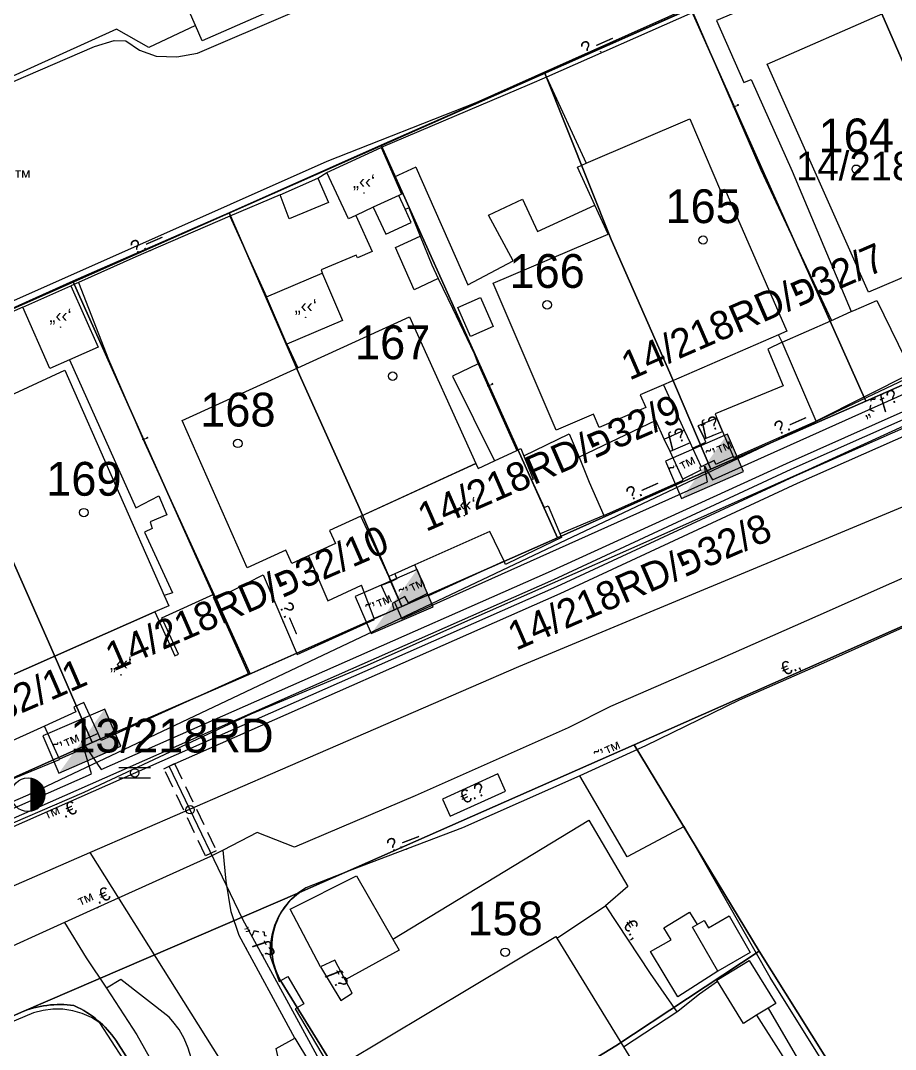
# Model space of a CAD drawing. Header units: metres. Extents: x 218299 to 220222, y 572714 to 574340.
# Drawn here: x 219207.7 to 219259.5, y 573411.5 to 573472.4 of the extents above; entities that cross this region are included whole.
import ezdxf
from ezdxf.enums import TextEntityAlignment as Align

# ---------------------------------------------------------------- set-up
doc = ezdxf.new("R2010")
doc.units = ezdxf.units.M
doc.header["$MEASUREMENT"] = 0
doc.linetypes.add('DASH15', pattern=[1.5, 1, -0.5])
for name, color, linetype in [('1602', 44, 'Continuous'), ('1603', 44, 'Continuous'), ('6011', 10, 'Continuous'), ('6091', 102, 'CABLEUNDEXIST03'), ('6151', 102, 'CABLEUNDEXIST03'), ('6241', 7, 'Continuous'), ('6261', 7, 'Continuous'), ('6351', 7, 'Continuous'), ('6701', 7, 'DASH15'), ('68152', 7, 'Continuous'), ('6916', 7, 'Continuous'), ('A_POINTS', 2, 'Continuous'), ('M2200', 253, 'Continuous'), ('M2207', 253, 'Continuous'), ('M2211', 253, 'Continuous'), ('M2220', 253, 'Continuous'), ('M2401', 7, 'Continuous'), ('M2404', 7, 'Continuous'), ('M2407', 253, 'Continuous'), ('M2408', 253, 'Continuous'), ('M2412', 253, 'Continuous'), ('M2420', 253, 'Continuous'), ('M2601', 253, 'Continuous'), ('M2602', 253, 'Continuous'), ('M2605', 253, 'Continuous'), ('M2612', 253, 'Continuous'), ('M2802', 253, 'Continuous')]:
    doc.layers.add(name, color=color, linetype=linetype)
doc.styles.add('HEBTXT', font='HEBTXT')
doc.styles.add('MAVAT_HEBTXT', font='HEBTXT')
doc.linetypes.add('CABLEUNDEXIST03', pattern='A,3.5,[222,elecad.shx,S=0.01,R=0,X=0,Y=0],1.5', length=5)

# ---------------------------------------------------------------- blocks, each defined once
blk = doc.blocks.new('6261')
blk.add_lwpolyline([(-2, -1.2), (2, -1.2), (2, 1.2), (-2, 1.2)], close=True)
at = {"color": 0}
blk.add_solid([(2, 1.2), (-2, -1.2), (2, -1.2)], dxfattribs=at)
at = {"color": 0, "style": 'HEBTXT'}
blk.add_attdef('PIL_NAME', (2.689, 2.418), '', height=1.7, dxfattribs=at)
at = {"style": 'HEBTXT'}
blk.add_attdef('CAMUT_MONIM', (2.489, 0.218), '', height=1.7, dxfattribs=at)
at = {"color": 0, "style": 'HEBTXT', "flags": 1}
for tag, p in [('TYPE', (2.585, -1.773)), ('MAP_TYPE', (2.689, -3.782))]:
    blk.add_attdef(tag, p, '', height=1.7, dxfattribs=at)
blk = doc.blocks.new('68152')
at = {"color": 0}
for p, q in [((0.9375, 0.3125), (-0.9375, 0.3125)), ((0.9375, -0.3125), (-0.9375, -0.3125))]:
    blk.add_line(p, q, dxfattribs=at)
at = {"layer": 'A_POINTS'}
blk.add_circle((0, 0), 0.25, dxfattribs=at)
blk = doc.blocks.new('6351')
at = {"color": 0}
for p, q in [((0.188, -0.982), (0.188, 0.982)), ((0.219, -0.976), (0.219, 0.976)), ((0.25, -0.968), (0.25, 0.968)), ((0.281, -0.96), (0.281, 0.96)), ((0.312, -0.95), (0.312, 0.95)), ((0.344, -0.939), (0.344, 0.939)), ((0.375, -0.927), (0.375, 0.927)), ((0.406, -0.914), (0.406, 0.914)), ((0.438, -0.899), (0.438, 0.899)), ((0.469, -0.883), (0.469, 0.883)), ((0.5, -0.866), (0.5, 0.866)), ((0.531, -0.847), (0.531, 0.847)), ((0.562, -0.827), (0.562, 0.827)), ((0.594, -0.805), (0.594, 0.805)), ((0.625, -0.781), (0.625, 0.781)), ((0.656, -0.755), (0.656, 0.755)), ((0.688, -0.726), (0.688, 0.726)), ((0.719, -0.695), (0.719, 0.695)), ((0.75, -0.661), (0.75, 0.661)), ((0.781, -0.624), (0.781, 0.624)), ((0.812, -0.583), (0.812, 0.583)), ((0.844, -0.537), (0.844, 0.537)), ((0.875, -0.484), (0.875, 0.484)), ((0.906, -0.423), (0.906, 0.423)), ((0.938, -0.348), (0.938, 0.348)), ((0.969, -0.248), (0.969, 0.248))]:
    blk.add_line(p, q, dxfattribs=at)
blk.add_circle((0, 0), 1, dxfattribs=at)
at = {"color": 0, "style": 'HEBTXT'}
blk.add_attdef('POLE_NUM', (2, 2), '', height=2, dxfattribs=at)
at = {"color": 0, "style": 'HEBTXT', "flags": 1}
blk.add_attdef('MAP_TYPE', (2.014, -0.642), '', height=2, dxfattribs=at)
blk = doc.blocks.new('6241')
at = {"color": 0}
blk.add_lwpolyline([(-2, -1.2), (2, -1.2), (2, 1.2), (-2, 1.2)], close=True, dxfattribs=at)
blk.add_lwpolyline([(-2, -1.2), (2, -1.2), (2, 1.2), (-2, 1.2)], close=True, dxfattribs=at)
at = {"color": 0, "const_width": 0.48}
blk.add_lwpolyline([(-1.44, 0), (1.44, 0)], dxfattribs=at)
blk.add_lwpolyline([(-1.44, 0), (1.44, 0)], dxfattribs=at)
at = {"color": 0, "style": 'HEBTXT'}
blk.add_attdef('PIL_NAME', (2.42, 1.776), '', height=1.7, dxfattribs=at)
at = {"color": 0, "style": 'HEBTXT', "flags": 1}
for tag, p in [('TYPE', (2.43, -0.61)), ('MAP_TYPE', (2.423, -2.677))]:
    blk.add_attdef(tag, p, '', height=1.7, dxfattribs=at)
blk = doc.blocks.new('6916')
at = {"layer": 'A_POINTS'}
blk.add_circle((0, 0), 0.25, dxfattribs=at)
at = {"color": 0, "style": 'HEBTXT'}
for tag, p in [('HTCH', (0.006, 3.527)), ('PIPE', (0.049, 1.33))]:
    blk.add_attdef(tag, text='', height=1.7, dxfattribs=at).set_placement(p, align=Align.MIDDLE_CENTER)
blk = doc.blocks.new('1603')
at = {"layer": 'A_POINTS'}
blk.add_circle((0, 0), 0.25, dxfattribs=at)
at = {"color": 0, "style": 'HEBTXT'}
blk.add_attdef('PARCEL_NUM', text='', height=2, dxfattribs=at).set_placement((0, 1), align=Align.CENTER)
at = {"color": 0, "style": 'HEBTXT', "flags": 1}
blk.add_attdef('LOT_NUM', text='', height=2, dxfattribs=at).set_placement((0, -2.5), align=Align.CENTER)
blk = doc.blocks.new('M2404')
blk.add_circle((0, 0), 0.025)
at = {"style": 'MAVAT_HEBTXT'}
blk.add_attdef('NAME', text='', height=0.8, dxfattribs=at).set_placement((0, 1.59), align=Align.MIDDLE)
blk = doc.blocks.new('M2408')
blk.add_circle((0, 0), 0.025)
at = {"style": 'MAVAT_HEBTXT'}
blk.add_attdef('NAME', text='', height=0.8, dxfattribs=at).set_placement((0, 1.59), align=Align.MIDDLE)
blk = doc.blocks.new('M2802')
blk.add_circle((0, 0), 0.025)
at = {"style": 'MAVAT_HEBTXT'}
blk.add_attdef('NAME', text='', height=0.8, dxfattribs=at).set_placement((0, 1.59), align=Align.MIDDLE)
blk = doc.blocks.new('M2601')
blk.add_circle((0, 0), 0.025)
at = {"style": 'MAVAT_HEBTXT'}
blk.add_attdef('NAME', text='', height=0.8, dxfattribs=at).set_placement((0, 1.59), align=Align.MIDDLE)
blk = doc.blocks.new('M2602')
blk.add_circle((0, 0), 0.025)
at = {"style": 'MAVAT_HEBTXT'}
blk.add_attdef('NAME', text='', height=0.8, dxfattribs=at).set_placement((0, 1.59), align=Align.MIDDLE)
blk = doc.blocks.new('M2605')
blk.add_circle((0, 0), 0.025)
at = {"style": 'MAVAT_HEBTXT'}
blk.add_attdef('NAME', text='', height=0.8, dxfattribs=at).set_placement((0, 1.59), align=Align.MIDDLE)
blk = doc.blocks.new('M2612')
blk.add_circle((0, 0), 0.025)
at = {"style": 'MAVAT_HEBTXT'}
blk.add_attdef('NAME', text='', height=0.8, dxfattribs=at).set_placement((0, 1.59), align=Align.MIDDLE)
blk = doc.blocks.new('M2207')
blk.add_circle((0, 0), 0.025)
at = {"style": 'MAVAT_HEBTXT'}
blk.add_attdef('NAME', text='', height=0.8, dxfattribs=at).set_placement((0, 1.59), align=Align.MIDDLE)
blk = doc.blocks.new('M2211')
blk.add_circle((0, 0), 0.025)
at = {"style": 'MAVAT_HEBTXT'}
blk.add_attdef('NAME', text='', height=0.8, dxfattribs=at).set_placement((0, 1.59), align=Align.MIDDLE)
blk = doc.blocks.new('M2412')
blk.add_circle((0, 0), 0.025)
at = {"style": 'MAVAT_HEBTXT'}
blk.add_attdef('NAME', text='', height=0.8, dxfattribs=at).set_placement((0, 1.59), align=Align.MIDDLE)
blk = doc.blocks.new('111')
at = {"layer": 'M2200'}
for points in [[(219265.245, 573475.677, 579.645), (219265.245, 573475.677, 579.645), (219271.134, 573462.182, 575.805), (219269.51, 573461.474, 575.834), (219259.625, 573457.096, 576.01), (219257.905, 573456.351, 576.045), (219251.903, 573469.856, 579.405), (219258.761, 573472.848, 579.528)], [(219253.071, 573454.049, 575.925), (219252.582, 573453.836, 575.918), (219245.769, 573450.87, 575.824), (219244.397, 573450.273, 575.805), (219244.717, 573449.524, 575.565), (219241.954, 573448.341, 575.565), (219241.618, 573449.126, 575.925), (219239.406, 573448.179, 575.925), (219235.675, 573456.891, 575.805), (219242.485, 573459.792, 576.405), (219241.701, 573461.508, 576.353), (219240.67, 573463.763, 576.285), (219241.196, 573463.988, 576.285), (219247.328, 573466.614, 576.285), (219249.147, 573462.364, 576.285), (219249.399, 573462.453, 576.045)], [(219217.273, 573448.757, 575.565), (219224.123, 573451.884, 575.565), (219230.732, 573454.9, 575.565), (219234.662, 573446.208, 575.565), (219234.662, 573446.208, 575.565), (219227.868, 573443.107, 575.565), (219227.845, 573443.096, 575.565), (219226.001, 573442.255, 575.565), (219226.356, 573441.477, 575.205), (219224.746, 573440.742, 575.279), (219223.765, 573440.294, 575.325), (219223.403, 573441.087, 575.565), (219221.118, 573440.042, 575.565)], [(219210.315, 573451.737, 578.685), (219216.207, 573438.396, 575.47), (219216.474, 573437.791, 575.325), (219215.655, 573437.429, 575.325), (219215.652, 573437.427, 575.325), (219205.068, 573432.753, 575.325), (219202.837, 573431.768, 575.325), (219199.071, 573440.296, 576.045), (219199.393, 573440.438, 576.045), (219197.13, 573445.66, 576.045), (219203.53, 573448.61, 577.326)], [(219239.391, 573418.218, 577.785), (219239.458, 573418.108, 577.785), (219243.397, 573411.693, 577.785), (219247.15, 573405.58, 577.785), (219244.113, 573403.715, 577.785), (219238.956, 573400.549, 577.785), (219238.956, 573400.549, 577.785), (219237.704, 573402.587, 577.785), (219236.989, 573402.148, 577.641), (219236.509, 573401.853, 577.545), (219234.995, 573404.319, 577.545), (219236.253, 573405.092, 577.785), (219235.217, 573406.78, 577.785), (219231.556, 573404.532, 577.065), (219230.558, 573406.157, 577.305), (219229.84, 573405.724, 577.305), (219226.866, 573410.724, 577.305)]]:
    blk.add_polyline3d(points, close=True, dxfattribs=at)
at = {"layer": 'M2207'}
for points in [[(219238.288, 573479.932, 574.502), (219218.459, 573471.232, 574.382), (219218.056, 573472.15, 574.382), (219217.228, 573474.038, 574.382), (219237.057, 573482.738, 574.502), (219238.288, 573479.932, 574.502)], [(219225.843, 573463.446, 575.445), (219225.843, 573463.446, 575.445), (219229.052, 573464.931, 575.445), (219229.052, 573464.931, 575.445), (219229.82, 573463.174, 575.419), (219230.263, 573462.159, 575.404), (219230.096, 573462.082, 575.4), (219228.582, 573461.382, 575.362), (219227.55, 573460.905, 575.336), (219227.112, 573460.702, 575.325)], [(219223.077, 573462.123, 574.005), (219225.304, 573463.098, 574.005), (219225.304, 573463.098, 574.005), (219225.93, 573461.668, 573.525), (219223.606, 573460.692, 573.525), (219223.077, 573462.123, 574.005)], [(219230.096, 573462.082, 575.4), (219228.582, 573461.382, 575.362), (219229.322, 573459.783, 575.122), (219230.836, 573460.483, 575.122), (219230.471, 573461.272, 575.259)], [(219222.266, 573456.079, 574.365), (219222.266, 573456.079, 574.365), (219225.558, 573457.49, 574.365), (219225.575, 573457.451, 574.365), (219226.761, 573454.683, 574.365), (219223.47, 573453.271, 574.365), (219222.266, 573456.079, 574.365)], [(219210.682, 573456.735, 575.565), (219210.682, 573456.735, 575.565), (219212.291, 573453.102, 575.445), (219210.596, 573452.351, 575.16), (219209.433, 573451.836, 574.965), (219207.824, 573455.469, 575.085), (219207.824, 573455.469, 575.085), (219210.682, 573456.735, 575.565)], [(219234.929, 573456.035, 575.085), (219235.681, 573454.335, 575.085), (219234.338, 573453.741, 575.205), (219233.586, 573455.441, 575.205), (219234.929, 573456.035, 575.085)], [(219227.845, 573443.096, 575.565), (219234.662, 573446.208, 575.325), (219234.791, 573445.925, 575.325), (219235.756, 573446.374, 575.233), (219237.076, 573446.989, 575.108), (219237.324, 573447.105, 575.085), (219238.049, 573445.291, 575.085), (219237.954, 573445.245, 575.085), (219238.703, 573443.605, 575.085), (219238.936, 573443.714, 575.085), (219239.739, 573441.829, 575.085), (219236.536, 573440.295, 575.085), (219236.423, 573440.241, 575.085), (219236.423, 573440.241, 575.085), (219236.334, 573440.43, 575.085), (219235.496, 573442.196, 575.085), (219231.042, 573440.209, 575.085), (219229.859, 573439.681, 575.085), (219229.496, 573439.519, 575.085), (219229.496, 573439.519, 575.085), (219229.496, 573439.519, 575.085)], [(219219.144, 573438.484, 574.725), (219219.144, 573438.484, 574.725), (219219.274, 573438.199, 574.71), (219221.271, 573433.808, 574.485), (219212.472, 573429.821, 574.725), (219212.282, 573430.238, 574.769), (219211.445, 573432.069, 574.965), (219210.85, 573431.8, 574.965), (219210.979, 573431.516, 574.965), (219209.122, 573430.675, 574.965), (219206.54, 573429.505, 574.965), (219205.068, 573432.753, 575.205), (219215.655, 573437.429, 575.205), (219216.831, 573434.825, 574.965), (219217.04, 573434.92, 574.725), (219216.059, 573437.086, 574.845)], [(219249.655, 573419.44, 577.245), (219250.908, 573417.278, 577.245), (219248.991, 573416.167, 577.245), (219248.991, 573416.167, 577.245), (219247.489, 573418.76, 577.245), (219247.758, 573418.916, 577.245), (219248.185, 573419.164, 577.245), (219248.435, 573418.732, 577.245), (219249.655, 573419.44, 577.245)], [(219250.846, 573416.799, 577.125), (219252.418, 573414.253, 577.125), (219252.418, 573414.253, 577.125), (219251.976, 573413.98, 577.125), (219251.284, 573413.553, 577.125), (219250.509, 573413.075, 577.125), (219248.966, 573415.575, 577.125), (219248.937, 573415.621, 577.125), (219250.846, 573416.799, 577.125)]]:
    blk.add_polyline3d(points, close=True, dxfattribs=at)
at = {"layer": 'M2211'}
blk.add_polyline3d([(219235.959, 573427.846, 575.46), (219232.674, 573426.348, 575.34), (219233.138, 573425.33, 575.34), (219236.423, 573426.828, 575.46), (219235.959, 573427.846, 575.46)], close=True, dxfattribs=at)
at = {"layer": 'M2220', "lineweight": -3}
blk.add_lwpolyline([(219270.386, 573483.341), (219146.826, 573428.631)], dxfattribs=at)
at = {"layer": 'M2401'}
for points in [[(219261.184, 573448.982, 572.7), (219254.331, 573445.85, 572.7), (219244.363, 573441.402, 572.46), (219233.985, 573436.831, 572.46), (219228.231, 573434.266, 572.46), (219221.333, 573431.383, 572.22), (219211.45, 573426.743, 572.22), (219199.549, 573421.608, 572.22)], [(219261.549, 573440.132, 572.88), (219254.915, 573437.203, 572.88), (219249.053, 573434.605, 572.76), (219242.635, 573431.838, 572.76), (219240.134, 573430.575, 572.76), (219231.056, 573426.537, 572.52), (219223.909, 573423.505, 572.52), (219221.709, 573424.366, 572.52), (219219.691, 573423.33, 572.52), (219218.944, 573422.946, 572.52), (219212.257, 573419.93, 572.52), (219210.289, 573419.041, 572.52), (219205.683, 573416.958, 572.52)], [(219212.795, 573415.147, 572.732), (219214.58, 573412.391, 572.852), (219217.025, 573408.025, 573.092), (219217.025, 573408.025, 573.092), (219217.341, 573408.294, 573.092), (219217.599, 573408.618, 573.092), (219217.79, 573408.985, 573.092), (219217.907, 573409.382, 573.092), (219217.945, 573409.795, 573.092), (219217.945, 573409.808, 573.092), (219217.909, 573410.419, 573.157), (219217.803, 573411.024, 573.186), (219217.627, 573411.614, 573.178), (219217.385, 573412.178, 573.132), (219217.081, 573412.707, 573.051), (219216.721, 573413.191, 572.935), (219216.488, 573413.449, 572.852), (219213.627, 573415.661, 572.732), (219212.795, 573415.147, 572.732), (219212.795, 573415.147, 572.732)], [(219224.124, 573407.406, 573.452), (219223.571, 573408.326, 573.452), (219222.84, 573411.593, 573.212), (219223.942, 573412.205, 573.212), (219223.942, 573412.205, 573.212), (219225.616, 573409.41, 573.452), (219226.108, 573408.591, 573.452), (219226.108, 573408.591, 573.452), (219224.124, 573407.406, 573.452)]]:
    blk.add_polyline3d(points, dxfattribs=at)
at = {"layer": 'M2404'}
for points in [[(219261.184, 573448.982, 572.7), (219254.331, 573445.85, 572.7), (219244.363, 573441.402, 572.46), (219233.985, 573436.831, 572.46), (219228.231, 573434.266, 572.46), (219221.333, 573431.383, 572.22), (219211.45, 573426.743, 572.22), (219199.549, 573421.608, 572.22)], [(219261.549, 573440.132, 572.88), (219254.915, 573437.203, 572.88), (219249.053, 573434.605, 572.76), (219242.635, 573431.838, 572.76), (219240.134, 573430.575, 572.76), (219231.056, 573426.537, 572.52), (219223.909, 573423.505, 572.52), (219221.709, 573424.366, 572.52), (219219.691, 573423.33, 572.52), (219218.944, 573422.946, 572.52), (219212.257, 573419.93, 572.52), (219210.289, 573419.041, 572.52), (219205.683, 573416.958, 572.52)], [(219212.795, 573415.147, 572.732), (219214.58, 573412.391, 572.852), (219217.025, 573408.025, 573.092), (219217.025, 573408.025, 573.092), (219217.341, 573408.294, 573.092), (219217.599, 573408.618, 573.092), (219217.79, 573408.985, 573.092), (219217.907, 573409.382, 573.092), (219217.945, 573409.795, 573.092), (219217.945, 573409.808, 573.092), (219217.909, 573410.419, 573.157), (219217.803, 573411.024, 573.186), (219217.627, 573411.614, 573.178), (219217.385, 573412.178, 573.132), (219217.081, 573412.707, 573.051), (219216.721, 573413.191, 572.935), (219216.488, 573413.449, 572.852), (219213.627, 573415.661, 572.732), (219212.795, 573415.147, 572.732), (219212.795, 573415.147, 572.732)], [(219224.124, 573407.406, 573.452), (219223.571, 573408.326, 573.452), (219222.84, 573411.593, 573.212), (219223.942, 573412.205, 573.212), (219223.942, 573412.205, 573.212), (219225.616, 573409.41, 573.452), (219226.108, 573408.591, 573.452), (219226.108, 573408.591, 573.452), (219224.124, 573407.406, 573.452)]]:
    blk.add_polyline3d(points, dxfattribs=at)
at = {"layer": 'M2407'}
for points in [[(219255.099, 573475.073, 572.949), (219248.905, 573472.432, 573.189), (219250.526, 573468.778, 573.189), (219250.954, 573468.944, 573.189), (219253.386, 573463.527, 573.429), (219256.894, 573455.205, 573.429)], [(219231.096, 573463.748, 572.911), (219229.82, 573463.174, 572.911)], [(219231.096, 573463.748, 572.911), (219234.176, 573456.793, 572.911), (219236.871, 573458.212, 572.911), (219235.409, 573460.909, 572.911), (219237.42, 573461.866, 572.911), (219238.302, 573459.957, 572.911), (219241.701, 573461.508, 572.911)], [(219227.55, 573460.905, 572.671), (219228.519, 573458.767, 572.671), (219227.646, 573458.388, 572.671), (219227.567, 573458.547, 572.671), (219225.498, 573457.679, 572.671), (219225.575, 573457.451, 572.671)], [(219232.434, 573457.167, 572.911), (219231.014, 573456.491, 572.791), (219229.9, 573458.994, 572.791), (219231.362, 573459.68, 572.791)], [(219252.8, 573453.399, 573.302), (219251.945, 573452.978, 573.302), (219252.862, 573450.808, 573.302), (219248.828, 573449.148, 573.422), (219248.92, 573448.904, 573.302)], [(219210.596, 573452.351, 572.671), (219214.532, 573443.593, 572.671), (219215.883, 573444.296, 572.791), (219216.361, 573443.186, 572.791), (219215.365, 573442.756, 572.791), (219215.496, 573442.36, 572.791), (219215.043, 573442.142, 572.791), (219216.695, 573438.557, 572.791), (219216.207, 573438.396, 572.791)], [(219234.803, 573452.11, 573.031), (219233.269, 573451.395, 573.031), (219235.756, 573446.374, 573.031)], [(219245.814, 573447.659, 573.302), (219245.32, 573448.766, 573.302), (219240.772, 573446.6, 573.302)], [(219224.746, 573440.742, 572.791), (219225.891, 573438.084, 572.911), (219227.888, 573439.021, 572.911)], [(219229.747, 573418.053, 574.665), (219241.353, 573425.107, 574.905), (219243.657, 573421.173, 574.905), (219242.332, 573420.035, 574.905)], [(219248.991, 573416.167, 575.357), (219246.62, 573414.639, 575.312), (219244.999, 573417.329, 575.312), (219246.234, 573418.014, 575.357), (219245.789, 573418.73, 575.357), (219247.308, 573419.651, 575.357), (219247.758, 573418.916, 575.357)], [(219251.976, 573413.98, 575.265), (219254.119, 573410.283, 575.265), (219255.689, 573407.953, 575.265), (219256.581, 573408.589, 575.132)], [(219251.284, 573413.553, 575.252), (219253.975, 573409.31, 575.252), (219255.294, 573407.148, 575.252), (219254.871, 573405.937, 575.132), (219250.653, 573405.51, 575.132), (219246.731, 573405.179, 575.132), (219244.203, 573403.599, 575.132), (219244.113, 573403.715, 575.132)]]:
    blk.add_polyline3d(points, dxfattribs=at)
at = {"layer": 'M2408'}
for points in [[(219260.491, 573451.576, 572.582), (219254.811, 573448.713, 572.702)], [(219242.246, 573443.146, 572.582), (219239.642, 573442.057, 572.582)], [(219223.942, 573412.205, 573.092), (219220.641, 573418.273, 572.732), (219220.176, 573419.681, 572.642), (219219.871, 573421.482, 572.552), (219219.691, 573423.33, 572.52)], [(219210.289, 573419.041, 572.52), (219211.577, 573416.949, 572.61), (219212.795, 573415.147, 572.7)]]:
    blk.add_polyline3d(points, dxfattribs=at)
at = {"layer": 'M2412'}
for points in [[(219248.92, 573448.904, 573.302), (219247.818, 573448.444, 573.302), (219248.19, 573447.673, 572.702), (219249.261, 573448.113, 572.702)], [(219245.814, 573447.659, 573.182), (219247.004, 573448.188, 573.182), (219247.346, 573447.445, 572.702), (219246.157, 573446.918, 572.702)], [(219226.306, 573416.805, 575.985), (219225.449, 573416.425, 575.985), (219226.671, 573414.422, 575.025), (219227.336, 573414.855, 575.025), (219226.916, 573415.649, 575.416)]]:
    blk.add_polyline3d(points, close=True, dxfattribs=at)
at = {"layer": 'M2420', "linetype": 'Continuous', "lineweight": -3}
for points in [[(219211.8, 573423.19), (219237.2, 573434.19), (219289.24, 573455.84)], [(219211.8, 573423.19), (219246.59, 573367.88), (219259.507, 573352.104)]]:
    blk.add_lwpolyline(points, dxfattribs=at)
at = {"layer": 'M2420', "lineweight": -3, "flags": 128}
blk.add_lwpolyline([(219155.91, 573398.81), (219211.8, 573423.19)], dxfattribs=at)
at = {"layer": 'M2601'}
for points in [[(219254.644, 573476.105, 574.365), (219247.507, 573472.91, 574.365), (219247.507, 573472.91, 574.365), (219251.53, 573463.602, 574.605), (219255.717, 573454.686, 574.605)], [(219238.84, 573469.088, 573.871), (219241.196, 573463.988, 573.871)], [(219230.471, 573461.272, 574.965), (219230.687, 573461.344, 574.965), (219231.362, 573459.68, 574.965), (219232.051, 573457.978, 574.965), (219232.434, 573457.167, 574.965), (219233.266, 573455.402, 574.965), (219233.266, 573455.402, 574.965)], [(219211.128, 573456.935, 574.365), (219212.909, 573452.373, 574.365), (219215.026, 573447.45, 573.885), (219219.144, 573438.484, 574.365)], [(219233.266, 573455.402, 575.925), (219234.568, 573452.724, 575.805), (219234.78, 573452.162, 575.805), (219234.78, 573452.162, 575.805)], [(219252.8, 573453.399, 574.69), (219252.582, 573453.836, 574.69)], [(219234.78, 573452.162, 575.325), (219234.803, 573452.11, 575.322), (219237.076, 573446.989, 575.085)], [(219229.859, 573439.681, 573.765), (219229.979, 573439.397, 573.765), (219229.625, 573439.22, 573.765), (219229.057, 573438.994, 573.645), (219229.505, 573438.003, 573.285)], [(219243.397, 573411.693, 576.812), (219246.555, 573413.759, 576.579), (219246.646, 573413.818, 576.572), (219247.905, 573414.83, 576.572), (219248.966, 573415.575, 576.572)]]:
    blk.add_polyline3d(points, dxfattribs=at)
at = {"layer": 'M2602'}
for points in [[(219218.056, 573472.15, 571.98), (219215.293, 573470.851, 572.1), (219213.374, 573471.928, 572.1), (219206.578, 573468.844, 571.98), (219200.124, 573465.92, 571.74), (219193.613, 573463.179, 571.62), (219188.322, 573460.88, 571.5), (219183.283, 573458.636, 571.26), (219179.155, 573456.848, 571.14), (219175.612, 573455.308, 571.14), (219170.628, 573453.121, 571.02), (219165.098, 573450.637, 570.78), (219164.077, 573449.776, 570.78), (219163.11, 573448.854, 570.78), (219162.199, 573447.877, 570.78), (219161.349, 573446.846, 570.78), (219161.106, 573446.528, 570.78), (219158.906, 573443.605, 570.6)], [(219220.09, 573460.851, 574.365), (219222.266, 573456.079, 574.125)], [(219223.47, 573453.271, 574.365), (219224.123, 573451.884, 574.365)], [(219245.769, 573450.87, 574.022), (219247.004, 573448.188, 574.022), (219247.346, 573447.445, 574.022), (219247.498, 573447.115, 574.022), (219247.999, 573446.027, 574.022)], [(219248.28, 573447.487, 573.542), (219248.19, 573447.673, 573.542), (219247.818, 573448.444, 573.542)], [(219247.498, 573447.115, 573.902), (219248.28, 573447.487, 573.902)], [(219248.87, 573446.184, 574.022), (219248.766, 573446.388, 574.022), (219247.999, 573446.027, 574.022), (219247.895, 573445.978, 574.022), (219247.981, 573445.815, 574.022)], [(219230.09, 573438.146, 573.885), (219229.625, 573439.22, 573.885), (219229.496, 573439.519, 573.885)], [(219230.661, 573437.967, 574.005), (219230.46, 573438.352, 574.005), (219230.09, 573438.146, 574.005), (219229.698, 573437.927, 574.005), (219229.817, 573437.538, 574.005)], [(219261.462, 573435.05, 573.332), (219261.462, 573435.05, 573.332), (219260.685, 573436.814, 573.332), (219260.685, 573436.814, 573.332), (219255.608, 573434.556, 573.212), (219250.243, 573432.214, 573.212), (219244.714, 573429.508, 573.212), (219244.714, 573429.508, 573.212)], [(219212.282, 573430.238, 573.66), (219211.307, 573429.792, 573.66), (219211.485, 573429.372, 573.66)], [(219239.458, 573418.108, 575.385), (219242.332, 573420.035, 575.505), (219242.332, 573420.035, 575.505), (219244.974, 573416.029, 575.505), (219246.555, 573413.759, 575.505)]]:
    blk.add_polyline3d(points, dxfattribs=at)
at = {"layer": 'M2605'}
for points in [[(219247.507, 573472.91, 572.685), (219238.84, 573469.088, 572.685), (219237.84, 573468.648, 572.685), (219229.052, 573464.931, 572.925)], [(219225.304, 573463.098, 572.685), (219225.843, 573463.446, 572.685)], [(219223.077, 573462.123, 572.685), (219220.09, 573460.851, 572.685), (219220.09, 573460.851, 572.685), (219220.09, 573460.851, 572.685)], [(219220.09, 573460.851, 572.445), (219214.52, 573458.456, 572.445), (219211.128, 573456.935, 572.445), (219210.682, 573456.735, 572.445)], [(219248.92, 573448.904, 573.302), (219249.261, 573448.113, 573.302), (219249.9, 573446.628, 573.302), (219249.929, 573446.561, 573.302), (219254.811, 573448.713, 573.302), (219254.811, 573448.713, 573.302), (219252.8, 573453.399, 573.302), (219252.8, 573453.399, 573.302), (219255.679, 573454.669, 573.302), (219256.894, 573455.205, 573.302), (219257.038, 573455.269, 573.302), (219258.397, 573455.868, 573.302), (219260.491, 573451.576, 573.302), (219260.491, 573451.576, 573.302), (219265.161, 573453.673, 573.302), (219265.161, 573453.673, 573.302), (219264.545, 573454.812, 573.302), (219264.036, 573455.755, 573.302)], [(219207.824, 573455.469, 572.445), (219201.679, 573452.743, 572.445), (219195.491, 573449.997, 572.445), (219192.673, 573448.747, 572.445)], [(219237.498, 573446.67, 573.422), (219237.505, 573446.672, 573.422), (219240.179, 573447.964, 573.422), (219240.772, 573446.6, 573.422), (219241.373, 573445.116, 573.422), (219242.246, 573443.146, 573.422), (219242.246, 573443.146, 573.422), (219246.936, 573445.232, 573.302), (219246.914, 573445.279, 573.302), (219246.157, 573446.918, 573.302), (219245.814, 573447.659, 573.302)], [(219236.334, 573440.43, 572.925), (219231.855, 573438.376, 572.925), (219231.793, 573438.515, 572.925), (219231.042, 573440.209, 572.925)], [(219219.274, 573438.199, 572.925), (219222.061, 573439.616, 572.925), (219224.084, 573434.902, 572.925), (219228.65, 573436.99, 572.925), (219228.632, 573437.038, 572.925), (219227.888, 573439.021, 572.925), (219227.888, 573439.021, 572.925)], [(219205.719, 573426.931, 572.7), (219210, 573428.691, 572.7), (219209.992, 573428.71, 572.7), (219209.122, 573430.675, 572.7)], [(219256.581, 573408.589, 575.132), (219252.087, 573415.795, 575.132), (219246.992, 573424.725, 575.132), (219246.992, 573424.725, 575.132), (219243.62, 573422.928, 575.132), (219240.815, 573427.734, 575.132), (219240.815, 573427.734, 575.132), (219233.873, 573424.647, 575.132), (219227.314, 573422.159, 575.132), (219224.591, 573421.097, 574.892), (219224.106, 573420.76, 574.892), (219223.671, 573420.36, 574.892), (219223.293, 573419.905, 574.892), (219222.981, 573419.404, 574.892), (219222.739, 573418.865, 574.892), (219222.572, 573418.298, 574.892), (219222.483, 573417.714, 574.892), (219222.474, 573417.123, 574.892), (219222.478, 573417.055, 574.892), (219223.015, 573415.555, 574.892), (219223.517, 573415.843, 574.892), (219224.479, 573414.224, 574.892), (219223.949, 573413.94, 574.892), (219226.167, 573410.212, 574.892)], [(219225.449, 573416.425, 575.985), (219223.657, 573419.839, 575.985), (219227.582, 573421.813, 576.225)], [(219227.582, 573421.813, 576.225), (219229.747, 573418.053, 576.225), (219230.123, 573417.4, 576.225), (219226.916, 573415.649, 576.225), (219226.306, 573416.805, 576.225), (219226.306, 573416.805, 576.225)], [(219214.462, 573409.911, 574.172), (219212.388, 573413.105, 573.932), (219211.888, 573413.415, 573.932), (219211.351, 573413.655, 573.932), (219210.786, 573413.819, 573.932), (219210.204, 573413.905, 573.932), (219209.616, 573413.912, 573.932), (219209.033, 573413.839, 573.932), (219208.464, 573413.687, 573.932), (219207.949, 573413.473, 573.932), (219206.013, 573412.671, 573.967), (219203.126, 573411.473, 574.02)]]:
    blk.add_polyline3d(points, dxfattribs=at)
at = {"layer": 'M2612'}
for points in [[(219248.87, 573446.184, 574.022), (219249.9, 573446.628, 574.022)], [(219247.981, 573445.815, 574.022), (219246.914, 573445.279, 574.022)], [(219231.793, 573438.515, 574.005), (219230.661, 573437.967, 574.005)], [(219229.817, 573437.538, 574.005), (219228.632, 573437.038, 574.005)], [(219244.714, 573429.508, 573.872), (219240.815, 573427.734, 573.872)], [(219211.485, 573429.372, 573.66), (219209.992, 573428.71, 573.66)]]:
    blk.add_polyline3d(points, dxfattribs=at)
at = {"layer": 'M2802'}
for points in [[(219203.324, 573467.129, 571.596), (219212.069, 573470.895, 571.866), (219213.23, 573471.261, 571.866), (219213.927, 573471.235, 571.866), (219214.73, 573470.675, 571.866), (219215.729, 573470.328, 571.866), (219216.954, 573470.283, 571.866), (219218.177, 573470.51, 571.866), (219229.289, 573475.278, 571.956)], [(219248.27, 573473.634, 572.316), (219234.656, 573467.567, 572.316), (219225.839, 573464.091, 572.046), (219214.391, 573458.998, 572.046), (219203.041, 573453.978, 571.686)]]:
    blk.add_polyline3d(points, dxfattribs=at)
at = {"layer": 'M2207'}
ref = blk.add_blockref('M2207', (219228.034, 573462.233), dxfattribs=dict(at, xscale=0.5, yscale=0.5, zscale=0.5))
ref.add_attrib('NAME', '„‹‹‘', dxfattribs={"layer": '0', "height": 0.8, "style": 'MAVAT_HEBTXT'}).set_placement((219228.034, 573462.858), align=Align.MIDDLE)
ref = blk.add_blockref('M2207', (219224.582, 573454.862), dxfattribs=dict(at, xscale=0.5, yscale=0.5, zscale=0.5))
ref.add_attrib('NAME', '„‹‹‘', dxfattribs={"layer": '0', "height": 0.8, "style": 'MAVAT_HEBTXT'}).set_placement((219224.582, 573455.487), align=Align.MIDDLE)
ref = blk.add_blockref('M2207', (219210.058, 573454.285), dxfattribs=dict(at, xscale=0.5, yscale=0.5, zscale=0.5))
ref.add_attrib('NAME', '„‹‹‘', dxfattribs={"layer": '0', "height": 0.8, "style": 'MAVAT_HEBTXT'}).set_placement((219210.058, 573454.91), align=Align.MIDDLE)
ref = blk.add_blockref('M2207', (219233.984, 573443.124), dxfattribs=dict(at, xscale=0.5, yscale=0.5, zscale=0.5))
ref.add_attrib('NAME', '„‹‹‘', dxfattribs={"layer": '0', "height": 0.8, "style": 'MAVAT_HEBTXT'}).set_placement((219233.984, 573443.749), align=Align.MIDDLE)
ref = blk.add_blockref('M2207', (219213.645, 573433.704), dxfattribs=dict(at, xscale=0.5, yscale=0.5, zscale=0.5))
ref.add_attrib('NAME', '„‹‹‘', dxfattribs={"layer": '0', "height": 0.8, "style": 'MAVAT_HEBTXT'}).set_placement((219213.645, 573434.329), align=Align.MIDDLE)
at = {"layer": 'M2211'}
ref = blk.add_blockref('M2211', (219234.191, 573427.04), dxfattribs=dict(at, xscale=0.5, yscale=0.5, zscale=0.5))
ref.add_attrib('NAME', '€.\x9a', dxfattribs={"layer": '0', "height": 0.8, "rotation": 24.50746, "style": 'MAVAT_HEBTXT'}).set_placement((219234.454, 573426.703), align=Align.MIDDLE)
at = {"layer": 'M2404'}
ref = blk.add_blockref('M2404', (219209.822, 573426.04), dxfattribs=dict(at, xscale=0.5, yscale=0.5, zscale=0.5))
ref.add_attrib('NAME', '™.€', dxfattribs={"layer": '0', "height": 0.8, "rotation": 23.33654, "style": 'MAVAT_HEBTXT'}).set_placement((219210.04, 573425.535), align=Align.MIDDLE)
ref = blk.add_blockref('M2404', (219212.257, 573419.93), dxfattribs=dict(at, xscale=0.5, yscale=0.5, zscale=0.5))
ref.add_attrib('NAME', '™.€', dxfattribs={"layer": '0', "height": 0.8, "rotation": 24.28011, "style": 'MAVAT_HEBTXT'}).set_placement((219212.03, 573420.431), align=Align.MIDDLE)
at = {"layer": 'M2408'}
ref = blk.add_blockref('M2408', (219258.257, 573450.45), dxfattribs=dict(at, xscale=0.5, yscale=0.5, zscale=0.5))
ref.add_attrib('NAME', '„‹˜ƒ\x8e', dxfattribs={"layer": '0', "height": 0.8, "rotation": 26.75572, "style": 'MAVAT_HEBTXT'}).set_placement((219258.605, 573449.705), align=Align.MIDDLE)
ref = blk.add_blockref('M2408', (219221.057, 573417.507), dxfattribs=dict(at, xscale=0.5, yscale=0.5, zscale=0.5))
ref.add_attrib('NAME', '„‹˜ƒ\x8e', dxfattribs={"layer": '0', "height": 0.8, "rotation": 298.55011, "style": 'MAVAT_HEBTXT'}).set_placement((219221.848, 573417.937), align=Align.MIDDLE)
at = {"layer": 'M2412'}
ref = blk.add_blockref('M2412', (219248.697, 573447.881), dxfattribs=dict(at, xscale=0.5, yscale=0.5, zscale=0.5))
ref.add_attrib('NAME', 'ƒ\x8e', dxfattribs={"layer": '0', "height": 0.8, "rotation": 22.34814, "style": 'MAVAT_HEBTXT'}).set_placement((219248.488, 573448.39), align=Align.MIDDLE)
ref = blk.add_blockref('M2412', (219246.733, 573447.173), dxfattribs=dict(at, xscale=0.5, yscale=0.5, zscale=0.5))
ref.add_attrib('NAME', 'ƒ\x8e', dxfattribs={"layer": '0', "height": 0.8, "rotation": 23.89771, "style": 'MAVAT_HEBTXT'}).set_placement((219246.51, 573447.676), align=Align.MIDDLE)
ref = blk.add_blockref('M2412', (219226.605, 573414.531), dxfattribs=dict(at, xscale=0.5, yscale=0.5, zscale=0.5))
ref.add_attrib('NAME', 'ƒ\x8e', dxfattribs={"layer": '0', "height": 0.8, "rotation": 301.38715, "style": 'MAVAT_HEBTXT'}).set_placement((219226.425, 573415.706), align=Align.MIDDLE)
at = {"layer": 'M2601'}
ref = blk.add_blockref('M2601', (219249.921, 573467.324), dxfattribs=dict(at, xscale=0.5, yscale=0.5, zscale=0.5))
ref.add_attrib('NAME', '‚', dxfattribs={"layer": '0', "height": 0.8, "rotation": 293.37643, "style": 'MAVAT_HEBTXT'}).set_placement((219250.426, 573467.543), align=Align.MIDDLE)
ref = blk.add_blockref('M2601', (219235.378, 573450.814), dxfattribs=dict(at, xscale=0.5, yscale=0.5, zscale=0.5))
ref.add_attrib('NAME', '‚', dxfattribs={"layer": '0', "height": 0.8, "rotation": 293.26075, "style": 'MAVAT_HEBTXT'}).set_placement((219235.883, 573451.031), align=Align.MIDDLE)
ref = blk.add_blockref('M2601', (219214.947, 573447.632), dxfattribs=dict(at, xscale=0.5, yscale=0.5, zscale=0.5))
ref.add_attrib('NAME', '‚', dxfattribs={"layer": '0', "height": 0.8, "rotation": 293.26075, "style": 'MAVAT_HEBTXT'}).set_placement((219215.453, 573447.85), align=Align.MIDDLE)
at = {"layer": 'M2602'}
ref = blk.add_blockref('M2602', (219253.535, 573433.651), dxfattribs=dict(at, xscale=0.5, yscale=0.5, zscale=0.5))
ref.add_attrib('NAME', '€.‚', dxfattribs={"layer": '0', "height": 0.8, "rotation": 23.5905, "style": 'MAVAT_HEBTXT'}).set_placement((219253.315, 573434.155), align=Align.MIDDLE)
ref = blk.add_blockref('M2602', (219243.461, 573418.322), dxfattribs=dict(at, xscale=0.5, yscale=0.5, zscale=0.5))
ref.add_attrib('NAME', '€.‚', dxfattribs={"layer": '0', "height": 0.8, "rotation": 303.40351, "style": 'MAVAT_HEBTXT'}).set_placement((219243.92, 573418.625), align=Align.MIDDLE)
at = {"layer": 'M2605'}
ref = blk.add_blockref('M2605', (219242.048, 573470.596), dxfattribs=dict(at, xscale=0.5, yscale=0.5, zscale=0.5))
ref.add_attrib('NAME', '\x9a.—', dxfattribs={"layer": '0', "height": 0.8, "rotation": 23.79389, "style": 'MAVAT_HEBTXT'}).set_placement((219241.827, 573471.099), align=Align.MIDDLE)
ref = blk.add_blockref('M2605', (219215.373, 573458.823), dxfattribs=dict(at, xscale=0.5, yscale=0.5, zscale=0.5))
ref.add_attrib('NAME', '\x9a.—', dxfattribs={"layer": '0', "height": 0.8, "rotation": 23.2705, "style": 'MAVAT_HEBTXT'}).set_placement((219215.156, 573459.328), align=Align.MIDDLE)
ref = blk.add_blockref('M2605', (219253.502, 573448.136), dxfattribs=dict(at, xscale=0.5, yscale=0.5, zscale=0.5))
ref.add_attrib('NAME', '\x9a.—', dxfattribs={"layer": '0', "height": 0.8, "rotation": 23.80438, "style": 'MAVAT_HEBTXT'}).set_placement((219253.28, 573448.639), align=Align.MIDDLE)
ref = blk.add_blockref('M2605', (219244.733, 573444.252), dxfattribs=dict(at, xscale=0.5, yscale=0.5, zscale=0.5))
ref.add_attrib('NAME', '\x9a.—', dxfattribs={"layer": '0', "height": 0.8, "rotation": 23.9786, "style": 'MAVAT_HEBTXT'}).set_placement((219244.51, 573444.754), align=Align.MIDDLE)
ref = blk.add_blockref('M2605', (219223.253, 573436.839), dxfattribs=dict(at, xscale=0.5, yscale=0.5, zscale=0.5))
ref.add_attrib('NAME', '\x9a.—', dxfattribs={"layer": '0', "height": 0.8, "rotation": 293.22565, "style": 'MAVAT_HEBTXT'}).set_placement((219223.758, 573437.056), align=Align.MIDDLE)
ref = blk.add_blockref('M2605', (219230.534, 573423.38), dxfattribs=dict(at, xscale=0.5, yscale=0.5, zscale=0.5))
ref.add_attrib('NAME', '\x9a.—', dxfattribs={"layer": '0', "height": 0.8, "rotation": 20.76967, "style": 'MAVAT_HEBTXT'}).set_placement((219230.339, 573423.895), align=Align.MIDDLE)
at = {"layer": 'M2612'}
ref = blk.add_blockref('M2612', (219249.385, 573446.406), dxfattribs=dict(at, xscale=0.5, yscale=0.5, zscale=0.5))
ref.add_attrib('NAME', '˜’™', dxfattribs={"layer": '0', "height": 0.8, "rotation": 23.32048, "style": 'MAVAT_HEBTXT'}).set_placement((219249.167, 573446.911), align=Align.MIDDLE)
ref = blk.add_blockref('M2612', (219247.448, 573445.547), dxfattribs=dict(at, xscale=0.5, yscale=0.5, zscale=0.5))
ref.add_attrib('NAME', '˜’™', dxfattribs={"layer": '0', "height": 0.8, "rotation": 26.69625, "style": 'MAVAT_HEBTXT'}).set_placement((219246.995, 573445.955), align=Align.MIDDLE)
ref = blk.add_blockref('M2612', (219231.227, 573438.241), dxfattribs=dict(at, xscale=0.5, yscale=0.5, zscale=0.5))
ref.add_attrib('NAME', '˜’™', dxfattribs={"layer": '0', "height": 0.8, "rotation": 25.82856, "style": 'MAVAT_HEBTXT'}).set_placement((219230.988, 573438.737), align=Align.MIDDLE)
ref = blk.add_blockref('M2612', (219229.225, 573437.288), dxfattribs=dict(at, xscale=0.5, yscale=0.5, zscale=0.5))
ref.add_attrib('NAME', '˜’™', dxfattribs={"layer": '0', "height": 0.8, "rotation": 22.85938, "style": 'MAVAT_HEBTXT'}).set_placement((219229.011, 573437.795), align=Align.MIDDLE)
ref = blk.add_blockref('M2612', (219210.738, 573429.041), dxfattribs=dict(at, xscale=0.5, yscale=0.5, zscale=0.5))
ref.add_attrib('NAME', '˜’™', dxfattribs={"layer": '0', "height": 0.8, "rotation": 23.92991, "style": 'MAVAT_HEBTXT'}).set_placement((219210.515, 573429.544), align=Align.MIDDLE)
ref = blk.add_blockref('M2612', (219242.765, 573428.621), dxfattribs=dict(at, xscale=0.5, yscale=0.5, zscale=0.5))
ref.add_attrib('NAME', '˜’™', dxfattribs={"layer": '0', "height": 0.8, "rotation": 24.46236, "style": 'MAVAT_HEBTXT'}).set_placement((219242.537, 573429.121), align=Align.MIDDLE)
at = {"layer": 'M2802'}
ref = blk.add_blockref('M2802', (219206.152, 573462.528, 571.686), dxfattribs=dict(at, xscale=0.5, yscale=0.5, zscale=0.5))
ref.add_attrib('NAME', '\x8d‰‡‰™', dxfattribs={"layer": '0', "height": 0.8, "style": 'MAVAT_HEBTXT'}).set_placement((219206.152, 573463.153, 571.686), align=Align.MIDDLE)

msp = doc.modelspace()

# ---------------------------------------------------------------- linework, layer by layer
at = {"layer": '1602'}
for points in [[(219264.446, 573459.711), (219266.926, 573453.941), (219257.756, 573449.911), (219247.366, 573473.151), (219256.756, 573477.341), (219260.996, 573467.591)], [(219247.366, 573473.151), (219257.756, 573449.911), (219248.566, 573445.871), (219246.146, 573451.581), (219242.666, 573459.471), (219238.736, 573469.331)], [(219246.146, 573451.581), (219248.566, 573445.871), (219239.496, 573441.811), (219229.056, 573465.061), (219238.736, 573469.331), (219242.666, 573459.471)], [(219229.056, 573465.061), (219239.496, 573441.811), (219230.276, 573437.751), (219227.756, 573443.601), (219224.216, 573451.461), (219220.046, 573461.051)], [(219227.756, 573443.601), (219230.276, 573437.751), (219221.206, 573433.721), (219210.786, 573457.001), (219220.046, 573461.051), (219224.216, 573451.461)], [(219210.786, 573457.001), (219221.206, 573433.721), (219211.936, 573429.701), (219209.496, 573435.351), (219205.996, 573443.221), (219201.786, 573452.971)], [(219209.496, 573435.351), (219211.936, 573429.701), (219202.906, 573425.671), (219192.516, 573448.901), (219201.786, 573452.971), (219205.996, 573443.221)], [(219230.266, 573403.991), (219235.596, 573407.261), (219242.956, 573411.751), (219251.446, 573417.341), (219259.136, 573405.081), (219237.516, 573391.971)]]:
    msp.add_lwpolyline(points, close=True, dxfattribs=at)
for points in [[(219260.996, 573467.591), (219256.756, 573477.341)], [(219247.366, 573473.151), (219238.736, 573469.331), (219229.056, 573465.061), (219220.046, 573461.051), (219210.786, 573457.001), (219201.786, 573452.971)], [(219202.906, 573425.671), (219211.936, 573429.701), (219221.206, 573433.721), (219230.276, 573437.751), (219239.496, 573441.811), (219248.566, 573445.871), (219257.756, 573449.911), (219266.926, 573453.941)], [(219276.04, 573443.717), (219244.026, 573429.571), (219224.206, 573420.822), (219207.756, 573413.741), (219188.446, 573405.111)], [(219259.136, 573405.081), (219251.446, 573417.341), (219244.026, 573429.571), (219276.04, 573443.717)], [(219230.266, 573403.991), (219223.096, 573415.611), (219222.9507, 573415.8905), (219222.87, 573416.0735), (219222.7986, 573416.2602), (219222.7366, 573416.4504), (219222.6841, 573416.6434), (219222.6414, 573416.8387), (219222.6086, 573417.036), (219222.5856, 573417.2346), (219222.5725, 573417.4342), (219222.5695, 573417.6341), (219222.5764, 573417.834), (219222.5934, 573418.0333), (219222.6203, 573418.2314), (219222.657, 573418.428), (219222.7348, 573418.7337), (219222.7965, 573418.9239), (219222.8677, 573419.1108), (219222.9481, 573419.2939), (219223.0375, 573419.4728), (219223.1358, 573419.647), (219223.2427, 573419.816), (219223.3578, 573419.9795), (219223.481, 573420.137), (219223.612, 573420.2882), (219223.7503, 573420.4326), (219223.8956, 573420.5699), (219224.0477, 573420.6999), (219224.206, 573420.822), (219244.026, 573429.571), (219251.446, 573417.341), (219242.956, 573411.751), (219235.596, 573407.261)], [(219217.476, 573405.581), (219213.336, 573412.071), (219213.2194, 573412.2335), (219213.0975, 573412.392), (219212.9704, 573412.5464), (219212.8381, 573412.6964), (219212.701, 573412.842), (219212.5591, 573412.9829), (219212.4125, 573413.119), (219212.2615, 573413.2502), (219212.1063, 573413.3762), (219211.9469, 573413.497), (219211.7835, 573413.6124), (219211.6165, 573413.7223), (219211.4458, 573413.8266), (219211.2718, 573413.9251), (219211.0945, 573414.0178), (219210.856, 573414.131), (219210.6575, 573414.1553), (219210.4583, 573414.1729), (219210.2586, 573414.1839), (219210.0586, 573414.1882), (219209.8587, 573414.1858), (219209.6589, 573414.1768), (219209.4595, 573414.1612), (219209.2608, 573414.1389), (219209.0629, 573414.1099), (219208.866, 573414.0744), (219208.6705, 573414.0324), (219208.4765, 573413.9839), (219208.2842, 573413.9289), (219208.0939, 573413.8676), (219207.756, 573413.741), (219224.206, 573420.822), (219224.0477, 573420.6999), (219223.8956, 573420.5699), (219223.7503, 573420.4326), (219223.612, 573420.2882), (219223.481, 573420.137), (219223.3578, 573419.9795), (219223.2427, 573419.816), (219223.1358, 573419.647), (219223.0375, 573419.4728), (219222.9481, 573419.2939), (219222.8677, 573419.1108), (219222.7965, 573418.9239), (219222.7348, 573418.7337), (219222.657, 573418.428), (219222.6203, 573418.2314), (219222.5934, 573418.0333), (219222.5764, 573417.834), (219222.5695, 573417.6341), (219222.5725, 573417.4342), (219222.5856, 573417.2346), (219222.6086, 573417.036), (219222.6414, 573416.8387), (219222.6841, 573416.6434), (219222.7366, 573416.4504), (219222.7986, 573416.2602), (219222.87, 573416.0735), (219222.9507, 573415.8905), (219223.096, 573415.611), (219230.266, 573403.991)], [(219188.446, 573405.111), (219207.756, 573413.741), (219208.0939, 573413.8676), (219208.2842, 573413.9289), (219208.4765, 573413.9839), (219208.6705, 573414.0324), (219208.866, 573414.0744), (219209.0629, 573414.1099), (219209.2608, 573414.1389), (219209.4595, 573414.1612), (219209.6589, 573414.1768), (219209.8587, 573414.1858), (219210.0586, 573414.1882), (219210.2586, 573414.1839), (219210.4583, 573414.1729), (219210.6575, 573414.1553), (219210.856, 573414.131), (219211.0945, 573414.0178), (219211.2718, 573413.9251), (219211.4458, 573413.8266), (219211.6165, 573413.7223), (219211.7835, 573413.6124), (219211.9469, 573413.497), (219212.1063, 573413.3762), (219212.2615, 573413.2502), (219212.4125, 573413.119), (219212.5591, 573412.9829), (219212.701, 573412.842), (219212.8381, 573412.6964), (219212.9704, 573412.5464), (219213.0975, 573412.392), (219213.2194, 573412.2335), (219213.336, 573412.071), (219217.476, 573405.581)]]:
    msp.add_lwpolyline(points, dxfattribs=at)
at = {"layer": '6011'}
msp.add_lwpolyline([(219013.3134, 573346.0718), (219021.1041, 573344.0862), (219075.717, 573368.4104), (219143.1717, 573398.4349), (219208.1399, 573426.6085), (219274.503, 573458.0427)], dxfattribs=at)
at = {"layer": '6091'}
for points in [[(219114.11, 573367.2436), (219114.1075, 573367.1524), (219114.4309, 573367.1578), (219114.4211, 573367.6011), (219113.9482, 573367.6136), (219106.9004, 573381.5065), (219119.9728, 573387.1744), (219145.6249, 573398.1406), (219194.8744, 573419.7544), (219239.2727, 573439.3455), (219253.332, 573445.8757), (219268.873, 573452.7592), (219275.2579, 573455.6603), (219277.2161, 573456.6431), (219276.8835, 573457.6393), (219275.711, 573459.174), (219275.6745, 573459.2044), (219275.4152, 573459.2048), (219275.415, 573459.304)], [(219167.5585, 573392.1233), (219167.5585, 573392.0472), (219167.9069, 573392.0465), (219167.8984, 573392.4916), (219167.459, 573392.4933), (219161.0481, 573404.4102), (219195.0585, 573419.3361), (219239.4612, 573438.9292), (219253.5208, 573445.4595), (219269.06, 573452.3422), (219275.4578, 573455.2492), (219277.7788, 573456.49), (219277.2925, 573457.8943), (219275.8097, 573459.174), (219275.6963, 573459.2533), (219275.627, 573459.2543), (219275.625, 573459.304)]]:
    msp.add_lwpolyline(points, dxfattribs=at)
at = {"layer": '6151'}
for points in [[(219211.3239, 573429.7845), (219212.4683, 573428.0971), (219238.9633, 573439.7882), (219253.0569, 573446.2066), (219268.6839, 573453.1753), (219275.058, 573456.0714), (219276.7819, 573456.9499), (219275.6475, 573459.174), (219275.6357, 573459.1894), (219275.5548, 573459.1879), (219275.555, 573459.304)], [(219229.9261, 573404.4413), (219228.9338, 573404.4211), (219220.8511, 573419.2124), (219216.5007, 573428.2981), (219239.6497, 573438.5128), (219253.7096, 573445.0433), (219269.2471, 573451.9252), (219275.6577, 573454.838), (219278.443, 573456.3113), (219277.8552, 573458.3797), (219276.02, 573459.2004), (219275.84, 573459.2254), (219275.2735, 573459.2308), (219275.275, 573459.304)], [(219248.1994, 573446.0491), (219248.6676, 573445.2562), (219266.9415, 573453.4386), (219266.6983, 573454.3044)], [(219229.8237, 573438.0403), (219230.2826, 573437.024), (219248.3728, 573445.1242), (219248.1994, 573446.0491)], [(219193.4416, 573421.8991), (219194.7323, 573420.271), (219211.8882, 573427.8411), (219211.3239, 573429.7845)]]:
    msp.add_lwpolyline(points, dxfattribs=at)
at = {"layer": '6701'}
msp.add_lwpolyline([(219216.185, 573428.147), (219216.816, 573428.449), (219219.284, 573423.296), (219218.653, 573422.993)], close=True, dxfattribs=at)

# ---------------------------------------------------------------- block references
msp.add_blockref('111', (0, 0))
at = {"layer": '1603'}
for p, values in [((219257.1857, 573463.6357), {'PARCEL_NUM': '164'}), ((219248.1167, 573459.4457), {'PARCEL_NUM': '165'}), ((219238.8789, 573455.6112), {'PARCEL_NUM': '166'}), ((219229.733, 573451.3879), {'PARCEL_NUM': '167'}), ((219220.5653, 573447.405), {'PARCEL_NUM': '168'}), ((219211.4459, 573443.3084), {'PARCEL_NUM': '169'}), ((219236.3919, 573417.2825), {'PARCEL_NUM': '158'})]:
    msp.add_blockref('1603', p, dxfattribs=at).add_auto_attribs(values)
at = {"layer": '6241'}
ref = msp.add_blockref('6241', (219275.52, 573459.424), dxfattribs=dict(at, rotation=84.9399999999738))
ref.add_attrib('PIL_NAME', '14/218RD/פ32', (219253.6167, 573462.9792, 573.4295), dxfattribs={"layer": '0', "color": 0, "height": 1.7, "style": 'HEBTXT'})
at = {"layer": '6261'}
ref = msp.add_blockref('6261', (219266.6983, 573454.3044), dxfattribs=dict(at, rotation=23.49999999999276))
ref.add_attrib('PIL_NAME', '14/218RD/פ32/7', (219243.752, 573451.1143), dxfattribs={"layer": '0', "color": 0, "height": 1.7, "rotation": 23.5, "style": 'HEBTXT'})
ref = msp.add_blockref('6261', (219229.8237, 573438.0403), dxfattribs=dict(at, rotation=23.49999999999276))
ref.add_attrib('PIL_NAME', '14/218RD/פ32/9', (219231.7006, 573442.1519), dxfattribs={"layer": '0', "color": 0, "height": 1.7, "rotation": 23.5, "style": 'HEBTXT'})
ref = msp.add_blockref('6261', (219248.1994, 573446.0491), dxfattribs=dict(at, rotation=23.49999999999276))
ref.add_attrib('PIL_NAME', '14/218RD/פ32/8', (219237.0305, 573435.1195), dxfattribs={"layer": '0', "color": 0, "height": 1.7, "rotation": 23.5, "style": 'HEBTXT'})
ref = msp.add_blockref('6261', (219211.3239, 573429.7845), dxfattribs=dict(at, rotation=23.49999999999276))
ref.add_attrib('PIL_NAME', '14/218RD/פ32/10', (219213.2008, 573433.8961), dxfattribs={"layer": '0', "color": 0, "height": 1.7, "rotation": 23.5, "style": 'HEBTXT'})
ref = msp.add_blockref('6261', (219193.4416, 573421.8991), dxfattribs=dict(at, rotation=23.49999999999276))
ref.add_attrib('PIL_NAME', '14/218RD/פ32/11', (219195.3185, 573426.0107), dxfattribs={"layer": '0', "color": 0, "height": 1.7, "rotation": 23.5, "style": 'HEBTXT'})
at = {"layer": '6351'}
ref = msp.add_blockref('6351', (219208.1399, 573426.6085), dxfattribs=at)
ref.add_attrib('POLE_NUM', '13/218RD', (219210.6399, 573429.1085), dxfattribs={"layer": '0', "color": 0, "height": 2, "style": 'HEBTXT'})
at = {"layer": '68152'}
msp.add_blockref('68152', (219214.4586, 573427.8966), dxfattribs=at)
at = {"layer": '6916', "rotation": 295.5918}
msp.add_blockref('6916', (219217.7346, 573425.721), dxfattribs=at)

doc.saveas('drawing.dxf')
